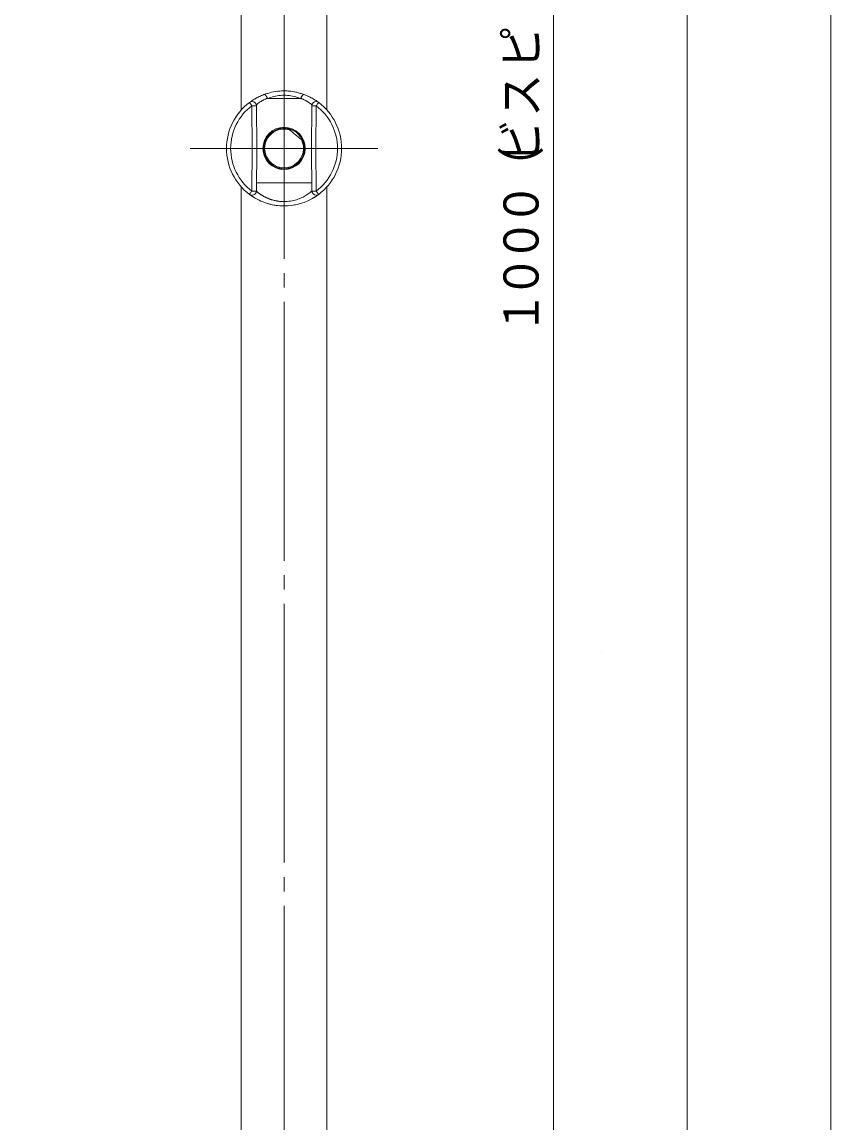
# Model space of a CAD drawing. Units: millimetres on the paper. Extents: x -305 to 305, y -152 to 152.
# Drawn here: x 62.8 to 119, y -75.7 to 0.9 of the extents above; entities that cross this region are included whole.
import ezdxf
from ezdxf.enums import TextEntityAlignment as Align

# ---------------------------------------------------------------- set-up
doc = ezdxf.new("R2010")
doc.units = ezdxf.units.MM
doc.linetypes.add('LONG_CHAIN', pattern=[21, 18, -1, 1, -1])
for name, color, linetype, lineweight in [('0-0_S1', 7, 'Continuous', 9), ('0-3_VIEW0001', 7, 'Continuous', 9), ('0-4_図面枠', 3, 'Continuous', 9), ('0-5_DEFPOINTS', 7, 'Continuous', 9)]:
    doc.layers.add(name, color=color, linetype=linetype, lineweight=lineweight)
doc.styles.add('ＭＳ ゴシック', font='')
doc.styles.get('ＭＳ ゴシック').set_extended_font_data('MS Gothic')

msp = doc.modelspace()

# ---------------------------------------------------------------- linework, layer by layer
at = {"layer": '0-0_S1'}
msp.add_lwpolyline([(103.006, -42.875), (103.006, -42.879), (103.007, -42.879), (103.007, -42.879), (103.008, -42.879), (103.008, -42.878), (103.009, -42.878), (103.009, -42.878), (103.009, -42.878), (103.01, -42.877), (103.01, -42.877), (103.01, -42.876), (103.01, -42.876), (103.01, -42.875), (103.01, -42.875), (103.01, -42.875), (103.01, -42.874), (103.01, -42.874), (103.01, -42.873), (103.009, -42.873), (103.009, -42.872), (103.009, -42.872), (103.008, -42.872), (103.008, -42.872), (103.007, -42.872), (103.007, -42.871), (103.006, -42.871)], close=True, dxfattribs=at)
at = {"layer": '0-3_VIEW0001', "linetype": 'LONG_CHAIN'}
for p, q in [((80.966, 107.42), (80.966, -115.71)), ((74.438, -7.91), (87.494, -7.91))]:
    msp.add_line(p, q, dxfattribs=at)
at = {"layer": '0-3_VIEW0001'}
for p, q in [((77.986, 90.633), (77.986, -5.241)), ((99.705, 90.857), (99.705, -103.143)), ((83.946, -5.241), (83.946, 85.501)), ((78.758, -7.909), (78.732, -4.943)), ((83.201, -4.943), (83.175, -7.91)), ((81.345, -6.614), (81.243, -6.529)), ((82.365, -7.457), (82.168, -7.294)), ((78.732, -10.876), (78.758, -7.909)), ((79.558, -7.909), (79.551, -7.909)), ((82.382, -7.91), (82.374, -7.91)), ((83.175, -7.91), (83.2, -10.877)), ((77.986, -10.578), (77.986, -102.767)), ((79.102, -10.309), (79.045, -10.309)), ((80.966, -10.31), (80.966, -11.612)), ((83.946, -97.634), (83.946, -10.578))]:
    msp.add_line(p, q, dxfattribs=at)
for points in [[(79.566, -4.163), (79.485, -4.197), (79.404, -4.232), (79.324, -4.267), (79.245, -4.303), (79.168, -4.339), (79.093, -4.377), (79.021, -4.415), (78.951, -4.454), (78.884, -4.494), (78.82, -4.536), (78.757, -4.578), (78.695, -4.62), (78.635, -4.663), (78.574, -4.706)], [(79.798, -4.417), (79.734, -4.447), (79.671, -4.478), (79.608, -4.508), (79.547, -4.539), (79.486, -4.571), (79.428, -4.603), (79.371, -4.636), (79.316, -4.669), (79.264, -4.703), (79.215, -4.739), (79.166, -4.774), (79.12, -4.811), (79.073, -4.847), (79.028, -4.884)], [(82.367, -4.163), (82.235, -4.121), (82.102, -4.08), (81.968, -4.041), (81.832, -4.006), (81.693, -3.976), (81.552, -3.952), (81.408, -3.933), (81.262, -3.92), (81.114, -3.912), (80.967, -3.91), (80.819, -3.912), (80.672, -3.92), (80.526, -3.933), (80.382, -3.952), (80.24, -3.976), (80.102, -4.006), (79.966, -4.041), (79.831, -4.08), (79.698, -4.121), (79.566, -4.163)], [(79.798, -4.417), (79.792, -4.401), (79.786, -4.385), (79.78, -4.37), (79.773, -4.354), (79.766, -4.339), (79.759, -4.324), (79.751, -4.31), (79.743, -4.296), (79.735, -4.283), (79.727, -4.27), (79.718, -4.257), (79.709, -4.246), (79.701, -4.234), (79.692, -4.224), (79.683, -4.214), (79.674, -4.205), (79.665, -4.197), (79.656, -4.189), (79.647, -4.182), (79.638, -4.176), (79.629, -4.171), (79.621, -4.167), (79.612, -4.164), (79.604, -4.162), (79.596, -4.161), (79.589, -4.161), (79.581, -4.161), (79.574, -4.162), (79.566, -4.163)], [(79.837, -4.429), (79.835, -4.429), (79.833, -4.429), (79.831, -4.429), (79.829, -4.429), (79.827, -4.429), (79.824, -4.429), (79.822, -4.429), (79.82, -4.429), (79.818, -4.428), (79.816, -4.428), (79.814, -4.427), (79.812, -4.427), (79.81, -4.426), (79.808, -4.425), (79.806, -4.425), (79.804, -4.424), (79.802, -4.422), (79.8, -4.421), (79.799, -4.419), (79.798, -4.417)], [(82.096, -4.43), (81.99, -4.394), (81.883, -4.358), (81.776, -4.325), (81.666, -4.295), (81.555, -4.269), (81.44, -4.247), (81.324, -4.231), (81.206, -4.219), (81.086, -4.212), (80.967, -4.21), (80.847, -4.212), (80.728, -4.219), (80.609, -4.231), (80.493, -4.247), (80.379, -4.269), (80.267, -4.295), (80.158, -4.325), (80.05, -4.358), (79.943, -4.393), (79.837, -4.429)], [(82.096, -4.43), (81.987, -4.43), (81.878, -4.43), (81.768, -4.43), (81.657, -4.43), (81.545, -4.43), (81.431, -4.43), (81.316, -4.43), (81.2, -4.43), (81.084, -4.43), (80.967, -4.43), (80.85, -4.43), (80.733, -4.43), (80.617, -4.43), (80.502, -4.43), (80.388, -4.43), (80.276, -4.43), (80.165, -4.43), (80.055, -4.43), (79.946, -4.43), (79.837, -4.429)], [(82.135, -4.417), (82.134, -4.419), (82.133, -4.421), (82.132, -4.422), (82.13, -4.423), (82.129, -4.424), (82.127, -4.425), (82.125, -4.426), (82.124, -4.427), (82.122, -4.427), (82.12, -4.428), (82.118, -4.428), (82.116, -4.428), (82.114, -4.429), (82.113, -4.429), (82.111, -4.429), (82.109, -4.429), (82.107, -4.429), (82.105, -4.429), (82.103, -4.43), (82.102, -4.43), (82.1, -4.43), (82.098, -4.43), (82.096, -4.43)], [(82.958, -4.441), (82.571, -4.246), (82.118, -4.079)], [(82.907, -4.884), (82.879, -4.862), (82.852, -4.84), (82.824, -4.818), (82.796, -4.796), (82.767, -4.774), (82.738, -4.752), (82.708, -4.73), (82.677, -4.709), (82.645, -4.688), (82.612, -4.667), (82.579, -4.646), (82.545, -4.625), (82.51, -4.605), (82.474, -4.586), (82.438, -4.566), (82.402, -4.547), (82.364, -4.528), (82.327, -4.509), (82.289, -4.491), (82.251, -4.472), (82.212, -4.454), (82.174, -4.435), (82.135, -4.417), (82.142, -4.399), (82.149, -4.382), (82.157, -4.364), (82.164, -4.347), (82.172, -4.331), (82.18, -4.314), (82.189, -4.299), (82.198, -4.284), (82.207, -4.269), (82.217, -4.255), (82.226, -4.242), (82.236, -4.23), (82.246, -4.219), (82.256, -4.208), (82.266, -4.199), (82.276, -4.19)], [(82.276, -4.19), (82.286, -4.183), (82.296, -4.176), (82.306, -4.17), (82.316, -4.166), (82.325, -4.163), (82.334, -4.161), (82.343, -4.16), (82.351, -4.16), (82.359, -4.162), (82.367, -4.163)], [(83.376, -4.718), (83.315, -4.674), (83.253, -4.63), (83.191, -4.587), (83.127, -4.544), (83.061, -4.502), (82.993, -4.461), (82.922, -4.42), (82.848, -4.381), (82.772, -4.343), (82.694, -4.306), (82.614, -4.27), (82.532, -4.234), (82.45, -4.198), (82.367, -4.163)], [(78.56, -4.714), (78.564, -4.718), (78.573, -4.731), (78.589, -4.752), (78.61, -4.78), (78.636, -4.815), (78.666, -4.854), (78.698, -4.897), (78.732, -4.943)], [(79.041, -4.951), (79.038, -4.95), (79.035, -4.949), (79.03, -4.949), (79.025, -4.948), (79.017, -4.947), (79.007, -4.946), (78.996, -4.946), (78.982, -4.945), (78.967, -4.944), (78.95, -4.944), (78.932, -4.943), (78.913, -4.943), (78.893, -4.943), (78.872, -4.943), (78.85, -4.942), (78.827, -4.942), (78.804, -4.942), (78.78, -4.942), (78.756, -4.943), (78.732, -4.943)], [(79.041, -4.951), (79.066, -7.909), (79.04, -10.868)], [(82.892, -10.868), (82.866, -7.91), (82.892, -4.952)], [(83.201, -4.943), (83.177, -4.943), (83.153, -4.943), (83.129, -4.943), (83.106, -4.943), (83.083, -4.943), (83.062, -4.943), (83.041, -4.943), (83.02, -4.944), (83.001, -4.944), (82.983, -4.944), (82.967, -4.945), (82.951, -4.945), (82.938, -4.946), (82.926, -4.947), (82.916, -4.947), (82.909, -4.948), (82.903, -4.949), (82.899, -4.95), (82.895, -4.951), (82.892, -4.952)], [(83.201, -4.943), (83.235, -4.898), (83.267, -4.855), (83.297, -4.815), (83.323, -4.781), (83.344, -4.753), (83.36, -4.732), (83.37, -4.719), (83.373, -4.715)], [(79.551, -7.909), (79.557, -7.806), (79.567, -7.703), (79.584, -7.603), (79.609, -7.506), (79.642, -7.411), (79.681, -7.32), (79.726, -7.232), (79.776, -7.148), (79.831, -7.068), (79.892, -6.992), (79.958, -6.92), (80.03, -6.853), (80.106, -6.79), (80.188, -6.732), (80.274, -6.68), (80.363, -6.634), (80.457, -6.594), (80.555, -6.56), (80.655, -6.534), (80.757, -6.515), (80.861, -6.503), (80.966, -6.499), (81.071, -6.503), (81.176, -6.515), (81.278, -6.534), (81.378, -6.561), (81.476, -6.594), (81.569, -6.634), (81.659, -6.68), (81.745, -6.732), (81.826, -6.79), (81.903, -6.853), (81.974, -6.92), (82.041, -6.992), (82.102, -7.068), (82.157, -7.149), (82.207, -7.233), (82.252, -7.32), (82.291, -7.411)], [(81.299, -6.576), (81.391, -6.59), (81.481, -6.61), (81.567, -6.639), (81.65, -6.678), (81.73, -6.726), (81.805, -6.782), (81.877, -6.843), (81.946, -6.909), (82.01, -6.978), (82.071, -7.05), (82.126, -7.125), (82.176, -7.203), (82.22, -7.284), (82.257, -7.367), (82.287, -7.453), (82.31, -7.542), (82.329, -7.632), (82.343, -7.724), (82.355, -7.817), (82.366, -7.91)], [(81.345, -6.614), (81.447, -6.698), (81.55, -6.783), (81.653, -6.868), (81.756, -6.954), (81.86, -7.039), (81.963, -7.125), (82.066, -7.21), (82.168, -7.294)], [(82.291, -7.411), (82.323, -7.506), (82.348, -7.603), (82.365, -7.704), (82.375, -7.806), (82.382, -7.91)], [(78.758, -7.909), (78.776, -7.909), (78.795, -7.909), (78.813, -7.909), (78.831, -7.909), (78.849, -7.909), (78.867, -7.909), (78.884, -7.909), (78.9, -7.909), (78.917, -7.909), (78.932, -7.909), (78.947, -7.909), (78.962, -7.909), (78.975, -7.909), (78.988, -7.909), (79, -7.909), (79.011, -7.909), (79.021, -7.909), (79.031, -7.909), (79.039, -7.909), (79.046, -7.909), (79.051, -7.909), (79.056, -7.909), (79.059, -7.909), (79.062, -7.909), (79.064, -7.909), (79.066, -7.909)], [(79.066, -7.91), (79.095, -7.91), (79.125, -7.91), (79.154, -7.91), (79.185, -7.91), (79.217, -7.91), (79.249, -7.91), (79.284, -7.91), (79.319, -7.91), (79.356, -7.91), (79.394, -7.91), (79.432, -7.91), (79.471, -7.91), (79.511, -7.909), (79.551, -7.909)], [(80.745, -9.305), (80.682, -9.293), (80.62, -9.279), (80.559, -9.263), (80.5, -9.243), (80.441, -9.221), (80.383, -9.197), (80.327, -9.17), (80.273, -9.141), (80.219, -9.11), (80.168, -9.076), (80.118, -9.04), (80.069, -9.003), (80.023, -8.963), (79.978, -8.921), (79.935, -8.877), (79.894, -8.832), (79.854, -8.784), (79.817, -8.735), (79.782, -8.684), (79.749, -8.632), (79.719, -8.578), (79.69, -8.522), (79.665, -8.465), (79.641, -8.407), (79.62, -8.348), (79.602, -8.287), (79.586, -8.225), (79.574, -8.163), (79.565, -8.1), (79.559, -8.037), (79.554, -7.973), (79.551, -7.909)], [(82.382, -7.91), (82.378, -7.973), (82.374, -8.037), (82.368, -8.1), (82.359, -8.163), (82.347, -8.226), (82.331, -8.287), (82.312, -8.348), (82.291, -8.407), (82.268, -8.466), (82.242, -8.523), (82.214, -8.578), (82.183, -8.632), (82.15, -8.684), (82.115, -8.735), (82.078, -8.784), (82.039, -8.832), (81.998, -8.877), (81.955, -8.921), (81.91, -8.963), (81.864, -9.002), (81.815, -9.04), (81.765, -9.076), (81.713, -9.11), (81.66, -9.141), (81.606, -9.17), (81.55, -9.197), (81.492, -9.221), (81.433, -9.243), (81.374, -9.262), (81.313, -9.279), (81.251, -9.293), (81.188, -9.305), (81.125, -9.313), (81.062, -9.319), (80.998, -9.322), (80.935, -9.322), (80.871, -9.319), (80.808, -9.313), (80.745, -9.305)], [(82.382, -7.91), (82.414, -7.91), (82.446, -7.91), (82.478, -7.91), (82.51, -7.91), (82.542, -7.91), (82.573, -7.91), (82.603, -7.91), (82.633, -7.91), (82.662, -7.91), (82.69, -7.91), (82.718, -7.91), (82.745, -7.91), (82.771, -7.91), (82.795, -7.91), (82.82, -7.91), (82.843, -7.91), (82.866, -7.91)], [(82.866, -7.91), (82.868, -7.91), (82.87, -7.91), (82.873, -7.91), (82.876, -7.91), (82.88, -7.91), (82.886, -7.91), (82.893, -7.91), (82.902, -7.91), (82.911, -7.91), (82.921, -7.91), (82.933, -7.91), (82.945, -7.91), (82.957, -7.91), (82.971, -7.91), (82.985, -7.91), (83, -7.91), (83.016, -7.91), (83.032, -7.91), (83.049, -7.91), (83.066, -7.91), (83.084, -7.91), (83.101, -7.91), (83.119, -7.91), (83.138, -7.91), (83.156, -7.91), (83.175, -7.91)], [(82.887, -10.31), (82.83, -10.31), (82.772, -10.31), (82.71, -10.31), (82.643, -10.31), (82.569, -10.31), (82.489, -10.31), (82.402, -10.31), (82.31, -10.31), (82.213, -10.31), (82.113, -10.31), (82.009, -10.31), (81.902, -10.31), (81.792, -10.31), (81.679, -10.31), (81.564, -10.31), (81.447, -10.31), (81.328, -10.31), (81.208, -10.31), (81.087, -10.31), (80.966, -10.31), (80.845, -10.31), (80.724, -10.31), (80.604, -10.31), (80.485, -10.31), (80.368, -10.31), (80.253, -10.31), (80.14, -10.31), (80.03, -10.31), (79.923, -10.31), (79.819, -10.309), (79.719, -10.309), (79.622, -10.309), (79.53, -10.309), (79.443, -10.309), (79.363, -10.309), (79.289, -10.309), (79.222, -10.309), (79.16, -10.309), (79.102, -10.309)], [(78.554, -11.099), (78.614, -11.143), (78.675, -11.187), (78.739, -11.232), (78.809, -11.278), (78.884, -11.325), (78.966, -11.374), (79.054, -11.423), (79.147, -11.472), (79.245, -11.52), (79.347, -11.567), (79.453, -11.612), (79.562, -11.655), (79.675, -11.695), (79.792, -11.734), (79.913, -11.769), (80.037, -11.801), (80.164, -11.83), (80.293, -11.853), (80.337, -11.86)], [(78.732, -10.876), (78.698, -10.921), (78.665, -10.964), (78.636, -11.004), (78.61, -11.038), (78.588, -11.067), (78.573, -11.087), (78.563, -11.1), (78.56, -11.105)], [(78.638, -11.146), (78.631, -11.145), (78.625, -11.143), (78.619, -11.141), (78.614, -11.138), (78.608, -11.136), (78.602, -11.133), (78.597, -11.13), (78.591, -11.127), (78.586, -11.123), (78.581, -11.12), (78.575, -11.116), (78.57, -11.112), (78.565, -11.108), (78.56, -11.105)], [(78.591, -11.128), (78.664, -11.181), (78.837, -11.296)], [(78.732, -10.876), (78.756, -10.876), (78.78, -10.876), (78.803, -10.876), (78.827, -10.876), (78.849, -10.876), (78.871, -10.876), (78.892, -10.876), (78.912, -10.876), (78.931, -10.875), (78.949, -10.875), (78.966, -10.874), (78.981, -10.874), (78.995, -10.873), (79.007, -10.873), (79.016, -10.872), (79.024, -10.871), (79.03, -10.87), (79.034, -10.869), (79.037, -10.869), (79.04, -10.868)], [(79.04, -10.868), (79.039, -10.88), (79.038, -10.892), (79.036, -10.905), (79.035, -10.917), (79.032, -10.929), (79.03, -10.942), (79.027, -10.954), (79.023, -10.966), (79.019, -10.978), (79.014, -10.989), (79.009, -11), (79.003, -11.011), (78.996, -11.022), (78.994, -11.025)], [(79.031, -10.88), (79.046, -10.893), (79.062, -10.906), (79.078, -10.919), (79.095, -10.933), (79.112, -10.947), (79.13, -10.961), (79.149, -10.976), (79.168, -10.99), (79.188, -11.005), (79.208, -11.02), (79.228, -11.035), (79.249, -11.05), (79.271, -11.065), (79.293, -11.081), (79.315, -11.096), (79.338, -11.111), (79.362, -11.127), (79.386, -11.142), (79.41, -11.158), (79.435, -11.173), (79.46, -11.188), (79.486, -11.204), (79.512, -11.219), (79.539, -11.234), (79.566, -11.249), (79.594, -11.264), (79.622, -11.279), (79.65, -11.293), (79.679, -11.308), (79.709, -11.322), (79.739, -11.336), (79.769, -11.35), (79.8, -11.364), (79.831, -11.378), (79.863, -11.391), (79.895, -11.404), (79.927, -11.417), (79.96, -11.429), (79.993, -11.442)], [(79.993, -11.442), (80.027, -11.453), (80.061, -11.465), (80.095, -11.476), (80.13, -11.487), (80.165, -11.497), (80.201, -11.507), (80.237, -11.517), (80.273, -11.526), (80.31, -11.535), (80.347, -11.543), (80.384, -11.551), (80.421, -11.559), (80.459, -11.566), (80.497, -11.572), (80.535, -11.578), (80.573, -11.584), (80.612, -11.589), (80.651, -11.594), (80.69, -11.598), (80.729, -11.602), (80.768, -11.605), (80.808, -11.608), (80.847, -11.61), (80.887, -11.611), (80.926, -11.612), (80.966, -11.612)], [(80.966, -11.612), (81.079, -11.605), (81.191, -11.598), (81.302, -11.588), (81.412, -11.575), (81.52, -11.557), (81.626, -11.535), (81.729, -11.509), (81.83, -11.479), (81.927, -11.446), (82.021, -11.411), (82.111, -11.373), (82.198, -11.334), (82.282, -11.293), (82.362, -11.251), (82.439, -11.208), (82.513, -11.164), (82.582, -11.119), (82.647, -11.076), (82.707, -11.033), (82.761, -10.993), (82.81, -10.954), (82.856, -10.916), (82.9, -10.878)], [(81.701, -11.843), (81.758, -11.832), (81.884, -11.804), (82.007, -11.773), (82.126, -11.738), (82.242, -11.7), (82.354, -11.661), (82.463, -11.619), (82.568, -11.575), (82.669, -11.529), (82.767, -11.482), (82.86, -11.433), (82.948, -11.384), (83.03, -11.336), (83.106, -11.289), (83.175, -11.243), (83.24, -11.199), (83.301, -11.156), (83.36, -11.112)], [(82.892, -10.868), (82.895, -10.869), (82.898, -10.87), (82.902, -10.871), (82.908, -10.871), (82.915, -10.872), (82.925, -10.873), (82.937, -10.874), (82.951, -10.874), (82.966, -10.875), (82.983, -10.875), (83.001, -10.876), (83.02, -10.876), (83.04, -10.876), (83.061, -10.877), (83.083, -10.877), (83.105, -10.877), (83.129, -10.877), (83.152, -10.877), (83.176, -10.877), (83.2, -10.877)], [(82.924, -11.398), (83.191, -11.234), (83.372, -11.105)], [(83.372, -11.105), (83.369, -11.101), (83.359, -11.088), (83.344, -11.067), (83.322, -11.039), (83.296, -11.004), (83.267, -10.965), (83.234, -10.922), (83.2, -10.877)]]:
    msp.add_lwpolyline(points, dxfattribs=at)
msp.add_circle((80.966, -7.91), 1.47, dxfattribs=at)
for centre, radius, start, end in [((80.966, -7.91), 4, 107.08824, 120.17332), ((80.966, -7.91), 4, 76.61514, 90.13451), ((80.966, -7.91), 4, 126.97651, 233.01182), ((80.966, -7.91), 3.714, 126.97651, 233.01182), ((78.741, -4.954), 0.3, 89.99416, 126.97651), ((78.741, -4.954), 0.3, 0.49416, 89.99416), ((83.192, -4.954), 0.3, 89.99416, 179.49416), ((83.192, -4.954), 0.3, 53.01182, 89.99416), ((80.966, -7.91), 3.714, 306.97651, 53.01182), ((80.966, -7.91), 4, 306.97651, 53.01182), ((80.966, -7.91), 1.35, 73.70956, 27.13046), ((78.74, -10.865), 0.3, 249.93227, 327.8803), ((83.192, -10.865), 0.3, 180.49416, 269.99416), ((83.192, -10.865), 0.3, 269.99416, 306.97651), ((80.966, -7.91), 4, 252.41253, 267.6103), ((80.966, -7.91), 4, 267.57809, 280.88453)]:
    msp.add_arc(centre, radius, start, end, dxfattribs=at)
at = {"layer": '0-4_図面枠'}
msp.add_lwpolyline([(-291.017, -138.498), (108.983, -138.498), (108.983, 138.502), (-291.017, 138.502)], close=True, dxfattribs=at)
at = {"layer": '0-5_DEFPOINTS'}
msp.add_line((118.983, -148.498), (118.983, 148.502), dxfattribs=at)

# ---------------------------------------------------------------- texts
at = {"layer": '0-3_VIEW0001', "style": 'ＭＳ ゴシック', "width": 0.9}
for s, p in [('ピ', (99.389, -2.383)), ('ス', (99.389, -5.715)), ('ビ', (99.389, -8.903)), ('（', (99.389, -10.75)), ('０', (99.389, -13.274)), ('０', (99.389, -15.799)), ('０', (99.389, -18.324)), ('１', (99.389, -20.849))]:
    msp.add_text(s, height=2.441, rotation=90, dxfattribs=at).set_placement(p, align=Align.BOTTOM_LEFT)

doc.saveas('drawing.dxf')
